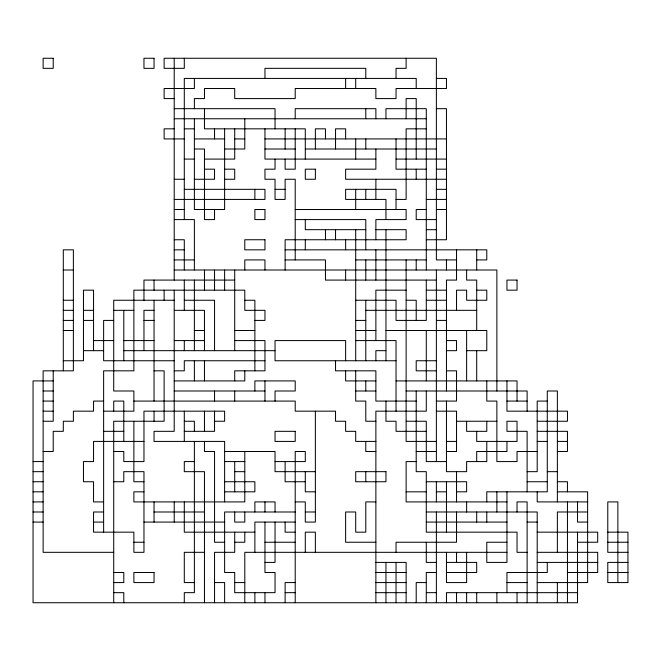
<?xml version="1.0" encoding="UTF-8"?>
<svg xmlns="http://www.w3.org/2000/svg" width="661" height="661" viewBox="0 0 661 661"><rect width="100%" height="100%" fill="white"/><g stroke="black" fill="none" stroke-linecap="round" stroke-linejoin="round"><path stroke-width="0.99" d="M436.376 78.428L446.456 78.428L446.456 88.508L396.038 88.508L396.038 98.588L375.878 98.588L375.878 88.508L295.211 88.508L295.211 98.588L234.713 98.588L234.713 88.508L204.464 88.508L204.464 98.588L194.375 98.588L194.375 108.677M174.215 98.588L164.126 98.588L164.126 88.508L194.375 88.508L194.375 78.428M174.215 108.677L275.042 108.677L275.042 128.837M436.376 108.677L446.456 108.677L446.456 239.753L426.287 239.753M174.215 118.757L426.287 118.757M174.215 128.837L164.126 128.837L164.126 138.926L184.295 138.926M184.295 128.837L194.375 128.837M426.287 128.837L406.127 128.837L406.127 199.424L396.038 199.424M194.375 138.926L224.624 138.926M234.713 138.926L244.793 138.926M264.962 138.926L446.456 138.926M194.375 149.006L204.464 149.006L204.464 219.584L214.544 219.584L214.544 209.504M224.624 149.006L244.793 149.006L244.793 118.757M264.962 149.006L295.211 149.006M305.291 149.006L436.376 149.006M184.295 159.086L194.375 159.086M204.464 159.086L234.713 159.086L234.713 128.837M375.878 159.086L264.962 159.086L264.962 128.837M396.038 159.086L446.456 159.086M204.464 169.175L214.544 169.175L214.544 179.255L194.375 179.255M224.624 169.175L234.713 169.175L234.713 179.255L224.624 179.255M426.287 169.175L396.038 169.175L396.038 138.926M436.376 169.175L446.456 169.175M174.215 179.255L184.295 179.255M446.456 179.255L345.629 179.255L345.629 169.175L375.878 169.175L375.878 149.006M184.295 189.335L264.962 189.335L264.962 199.424L174.215 199.424M275.042 189.335L285.122 189.335M436.376 189.335L446.456 189.335M426.287 199.424L446.456 199.424M174.215 209.504L184.295 209.504M295.211 209.504L406.127 209.504L406.127 219.584L375.878 219.584L375.878 239.753M426.287 209.504L416.207 209.504L416.207 219.584L436.376 219.584M436.376 209.504L446.456 209.504M174.215 219.584L194.375 219.584L194.375 270.002M295.211 219.584L365.789 219.584L365.789 249.833M365.789 229.673L305.291 229.673L305.291 219.584M375.878 229.673L406.127 229.673L406.127 239.753L285.122 239.753L285.122 270.002M426.287 229.673L436.376 229.673M174.215 239.753L184.295 239.753L184.295 270.002M174.215 249.833L184.295 249.833M285.122 249.833L486.785 249.833L486.785 259.922L476.705 259.922M174.215 259.922L194.375 259.922M285.122 259.922L325.46 259.922L325.46 280.082L436.376 280.082M355.709 259.922L426.287 259.922M456.536 259.922L436.376 259.922L436.376 58.259L164.126 58.259L164.126 68.339L184.295 68.339L184.295 58.259M63.299 270.002L73.379 270.002M174.215 270.002L496.874 270.002L496.874 390.998M234.713 280.082L143.966 280.082L143.966 300.251M406.127 290.171L375.878 290.171L375.878 340.58M426.287 290.171L446.456 290.171M476.705 290.171L486.785 290.171L486.785 300.251L466.625 300.251L466.625 290.171L456.536 290.171L456.536 310.331M63.299 300.251L73.379 300.251M174.215 300.251L113.717 300.251L113.717 390.998L133.877 390.998L133.877 411.167L103.628 411.167M184.295 300.251L214.544 300.251L214.544 350.669M244.793 300.251L254.873 300.251L254.873 370.829M355.709 300.251L396.038 300.251L396.038 320.42L426.287 320.42L426.287 280.082M406.127 300.251L416.207 300.251L416.207 320.42M426.287 300.251L446.456 300.251M63.299 310.331L73.379 310.331M83.468 310.331L93.548 310.331M113.717 310.331L133.877 310.331M154.046 310.331L143.966 310.331L143.966 350.669M174.215 310.331L204.464 310.331L204.464 350.669M365.789 310.331L476.705 310.331M63.299 320.42L73.379 320.42M83.468 320.42L93.548 320.42M113.717 320.42L103.628 320.42L103.628 360.749L174.215 360.749M143.966 320.42L154.046 320.42M254.873 320.42L264.962 320.42L264.962 310.331L244.793 310.331L244.793 290.171L133.877 290.171L133.877 370.829L103.628 370.829L103.628 532.163M355.709 320.42L365.789 320.42M436.376 320.42L446.456 320.42M63.299 330.5L73.379 330.5M194.375 330.5L204.464 330.5M234.713 330.5L254.873 330.5M355.709 330.5L375.878 330.5M385.958 330.5L486.785 330.5L486.785 350.669L466.625 350.669M93.548 340.58L113.717 340.58M123.797 340.58L154.046 340.58M174.215 340.58L204.464 340.58M234.713 340.58L264.962 340.58L264.962 370.829L234.713 370.829L234.713 380.918M355.709 340.58L396.038 340.58L396.038 411.167M446.456 340.58L456.536 340.58L456.536 350.669L446.456 350.669M83.468 350.669L103.628 350.669M123.797 350.669L275.042 350.669M385.958 350.669L375.878 350.669L375.878 360.749M63.299 360.749L83.468 360.749L83.468 290.171L93.548 290.171L93.548 350.669M264.962 360.749L184.295 360.749L184.295 370.829L174.215 370.829M396.038 360.749L275.042 360.749L275.042 340.58L345.629 340.58L345.629 360.749M436.376 360.749L416.207 360.749L416.207 370.829L436.376 370.829M154.046 370.829L164.126 370.829L164.126 421.247L113.717 421.247L113.717 602.741M446.456 370.829L456.536 370.829L456.536 401.078L436.376 401.078M53.219 380.918L33.05 380.918L33.05 602.741L577.532 602.741L577.532 532.163M174.215 380.918L244.793 380.918L244.793 370.829M375.878 380.918L345.629 380.918L345.629 370.829M396.038 380.918L517.034 380.918L517.034 401.078M43.13 390.998L53.219 390.998M174.215 390.998L264.962 390.998M355.709 390.998L375.878 390.998M406.127 390.998L527.123 390.998L527.123 411.167M43.13 401.078L53.219 401.078M103.628 401.078L93.548 401.078L93.548 411.167L73.379 411.167L73.379 421.247L63.299 421.247L63.299 431.327L53.219 431.327L53.219 451.496L43.13 451.496M133.877 401.078L295.211 401.078L295.211 411.167L335.54 411.167L335.54 421.247L345.629 421.247L345.629 431.327L355.709 431.327L355.709 441.416L375.878 441.416M416.207 401.078L375.878 401.078L375.878 370.829L335.54 370.829L335.54 360.749M506.954 401.078L527.123 401.078M547.283 401.078L537.203 401.078L537.203 471.665L527.123 471.665M43.13 411.167L53.219 411.167M436.376 411.167L456.536 411.167L456.536 451.496L446.456 451.496M43.13 421.247L53.219 421.247L53.219 370.829M184.295 421.247L194.375 421.247L194.375 431.327M214.544 421.247L224.624 421.247L224.624 411.167L143.966 411.167L143.966 461.576L123.797 461.576L123.797 451.496L113.717 451.496M375.878 421.247L365.789 421.247L365.789 401.078L355.709 401.078L355.709 370.829M406.127 421.247L426.287 421.247L426.287 461.576L446.456 461.576M456.536 421.247L496.874 421.247M537.203 421.247L567.452 421.247L567.452 411.167L506.954 411.167L506.954 380.918M103.628 431.327L123.797 431.327M184.295 431.327L214.544 431.327L214.544 411.167M426.287 431.327L396.038 431.327L396.038 421.247L385.958 421.247L385.958 401.078M537.203 431.327L567.452 431.327L567.452 451.496L557.372 451.496M143.966 441.416L93.548 441.416L93.548 461.576L83.468 461.576L83.468 481.745L93.548 481.745L93.548 501.914L103.628 501.914M436.376 441.416L406.127 441.416L406.127 259.922M446.456 441.416L456.536 441.416M537.203 441.416L547.283 441.416M557.372 441.416L567.452 441.416M224.624 451.496L275.042 451.496L275.042 471.665L315.371 471.665M375.878 451.496L365.789 451.496L365.789 441.416M416.207 451.496L436.376 451.496M537.203 451.496L517.034 451.496L517.034 461.576L496.874 461.576L496.874 401.078L486.785 401.078L486.785 380.918M33.05 461.576L43.13 461.576M194.375 461.576L184.295 461.576L184.295 471.665L204.464 471.665L204.464 602.741M224.624 461.576L244.793 461.576M275.042 461.576L305.291 461.576L305.291 451.496L295.211 451.496L295.211 602.741M416.207 461.576L406.127 461.576L406.127 501.914L506.954 501.914M33.05 471.665L43.13 471.665M234.713 471.665L244.793 471.665M547.283 471.665L557.372 471.665M33.05 481.745L43.13 481.745M113.717 481.745L123.797 481.745L123.797 471.665L143.966 471.665L143.966 552.323L133.877 552.323L133.877 532.163L93.548 532.163L93.548 511.994L103.628 511.994M143.966 481.745L133.877 481.745L133.877 421.247M224.624 481.745L254.873 481.745L254.873 491.825L224.624 491.825M305.291 481.745L285.122 481.745L285.122 461.576M426.287 481.745L466.625 481.745L466.625 491.825L456.536 491.825M527.123 481.745L547.283 481.745M557.372 481.745L567.452 481.745L567.452 491.825M33.05 491.825L43.13 491.825M143.966 491.825L133.877 491.825L133.877 501.914L244.793 501.914L244.793 451.496M315.371 491.825L305.291 491.825L305.291 471.665M406.127 491.825L426.287 491.825M436.376 491.825L446.456 491.825M557.372 491.825L587.621 491.825L587.621 582.572L537.203 582.572M33.05 501.914L43.13 501.914M295.211 501.914L305.291 501.914L305.291 522.074L315.371 522.074L315.371 411.167M375.878 501.914L365.789 501.914L365.789 532.163L355.709 532.163L355.709 511.994L345.629 511.994L345.629 542.243L375.878 542.243M587.621 501.914L537.203 501.914L537.203 491.825M33.05 511.994L43.13 511.994M154.046 511.994L204.464 511.994M295.211 511.994L224.624 511.994L224.624 572.492L234.713 572.492L234.713 592.661L275.042 592.661L275.042 572.492L264.962 572.492L264.962 522.074M305.291 511.994L315.371 511.994M426.287 511.994L537.203 511.994L537.203 602.741M587.621 511.994L557.372 511.994L557.372 552.323M33.05 522.074L43.13 522.074M93.548 522.074L103.628 522.074M143.966 522.074L224.624 522.074M295.211 522.074L254.873 522.074L254.873 552.323M426.287 522.074L506.954 522.074M527.123 522.074L537.203 522.074M587.621 522.074L577.532 522.074L577.532 501.914M254.873 532.163L184.295 532.163L184.295 501.914M295.211 532.163L285.122 532.163L285.122 522.074M537.203 532.163L597.701 532.163L597.701 542.243L577.532 542.243M607.781 532.163L627.95 532.163L627.95 582.572L607.781 582.572L607.781 562.412L627.95 562.412M133.877 542.243L143.966 542.243M224.624 542.243L214.544 542.243L214.544 451.496L204.464 451.496L204.464 441.416M234.713 542.243L244.793 542.243L244.793 532.163M264.962 542.243L295.211 542.243M506.954 542.243L486.785 542.243L486.785 562.412L506.954 562.412L506.954 491.825M607.781 542.243L627.95 542.243M113.717 552.323L43.13 552.323L43.13 370.829L73.379 370.829L73.379 249.833L63.299 249.833L63.299 370.829M204.464 552.323L184.295 552.323L184.295 582.572L194.375 582.572M506.954 552.323L244.793 552.323L244.793 602.741M527.123 552.323L517.034 552.323L517.034 532.163L426.287 532.163L426.287 471.665L416.207 471.665L416.207 390.998M537.203 552.323L597.701 552.323L597.701 572.492L567.452 572.492M627.95 552.323L607.781 552.323L607.781 501.914L617.87 501.914L617.87 582.572M264.962 562.412L275.042 562.412L275.042 522.074M375.878 562.412L406.127 562.412L406.127 602.741M436.376 562.412L426.287 562.412L426.287 542.243M446.456 562.412L476.705 562.412L476.705 572.492L446.456 572.492M537.203 562.412L597.701 562.412M113.717 572.492L123.797 572.492L123.797 582.572L113.717 582.572M375.878 572.492L406.127 572.492M436.376 572.492L426.287 572.492L426.287 602.741M607.781 572.492L627.95 572.492M214.544 582.572L224.624 582.572L224.624 602.741M234.713 582.572L244.793 582.572M295.211 582.572L285.122 582.572L285.122 602.741M375.878 582.572L406.127 582.572M426.287 582.572L416.207 582.572L416.207 602.741M506.954 582.572L527.123 582.572M113.717 592.661L123.797 592.661L123.797 602.741M285.122 592.661L295.211 592.661M375.878 592.661L406.127 592.661M426.287 592.661L436.376 592.661M577.532 592.661L446.456 592.661L446.456 602.741M567.452 501.914L567.452 602.741M557.372 501.914L557.372 390.998L547.283 390.998L547.283 491.825L486.785 491.825L486.785 501.914M557.372 582.572L557.372 602.741M547.283 562.412L547.283 572.492L506.954 572.492L506.954 592.661M527.123 491.825L527.123 431.327L506.954 431.327L506.954 421.247L517.034 421.247L517.034 441.416L476.705 441.416L476.705 431.327M527.123 602.741L527.123 501.914L517.034 501.914L517.034 511.994M517.034 592.661L517.034 602.741M506.954 441.416L506.954 451.496L476.705 451.496L476.705 461.576M496.874 491.825L496.874 511.994M496.874 592.661L496.874 602.741M486.785 421.247L486.785 431.327L466.625 431.327L466.625 421.247M486.785 441.416L486.785 461.576L466.625 461.576L466.625 471.665L446.456 471.665L446.456 401.078M486.785 511.994L486.785 522.074M476.705 249.833L476.705 270.002M476.705 330.5L476.705 280.082L466.625 280.082L466.625 270.002M476.705 350.669L476.705 380.918M476.705 511.994L476.705 522.074M476.705 592.661L476.705 602.741M466.625 330.5L466.625 380.918M466.625 501.914L466.625 511.994M466.625 552.323L466.625 582.572L446.456 582.572L446.456 552.323M466.625 592.661L466.625 602.741M456.536 249.833L456.536 280.082L446.456 280.082L446.456 390.998M456.536 471.665L456.536 501.914M456.536 511.994L456.536 542.243L396.038 542.243L396.038 552.323M456.536 552.323L456.536 562.412M456.536 592.661L456.536 602.741M446.456 259.922L446.456 270.002M446.456 481.745L446.456 532.163M436.376 270.002L436.376 461.576M436.376 481.745L436.376 501.914M436.376 511.994L436.376 602.741M426.287 270.002L426.287 108.677L385.958 108.677L385.958 118.757M426.287 330.5L426.287 380.918M426.287 390.998L426.287 411.167L375.878 411.167L375.878 602.741M416.207 88.508L416.207 78.428L184.295 78.428L184.295 219.584M416.207 159.086L416.207 98.588L406.127 98.588L406.127 118.757M416.207 169.175L416.207 179.255M416.207 259.922L416.207 270.002M406.127 58.259L406.127 68.339L396.038 68.339L396.038 78.428M396.038 209.504L396.038 189.335L345.629 189.335L345.629 199.424L385.958 199.424L385.958 219.584M396.038 562.412L396.038 602.741M385.958 229.673L385.958 360.749M385.958 562.412L385.958 602.741M375.878 118.757L375.878 108.677L295.211 108.677L295.211 118.757M375.878 179.255L375.878 199.424M375.878 249.833L375.878 280.082M365.789 78.428L365.789 68.339L264.962 68.339L264.962 78.428M365.789 108.677L365.789 118.757M365.789 138.926L365.789 149.006M365.789 189.335L365.789 199.424M365.789 259.922L365.789 280.082M365.789 300.251L365.789 360.749M365.789 380.918L365.789 390.998M365.789 471.665L365.789 481.745M355.709 78.428L355.709 88.508M355.709 138.926L355.709 159.086M355.709 189.335L355.709 209.504M355.709 229.673L355.709 360.749M345.629 78.428L345.629 88.508M345.629 138.926L345.629 128.837L335.54 128.837L335.54 149.006M345.629 239.753L345.629 249.833M345.629 270.002L345.629 280.082M335.54 229.673L335.54 239.753M325.46 138.926L325.46 128.837L315.371 128.837L315.371 149.006M325.46 229.673L325.46 239.753M315.371 552.323L315.371 532.163L305.291 532.163L305.291 552.323M305.291 159.086L305.291 128.837L204.464 128.837L204.464 108.677M305.291 239.753L305.291 249.833M295.211 128.837L295.211 169.175L285.122 169.175L285.122 159.086M295.211 259.922L295.211 179.255L285.122 179.255L285.122 199.424L275.042 199.424L275.042 179.255L264.962 179.255L264.962 169.175L275.042 169.175L275.042 159.086M285.122 128.837L285.122 149.006M275.042 401.078L275.042 390.998L295.211 390.998L295.211 380.918L254.873 380.918L254.873 390.998M275.042 511.994L275.042 501.914L254.873 501.914L254.873 511.994M264.962 270.002L264.962 259.922L244.793 259.922L244.793 270.002M264.962 380.918L264.962 401.078M264.962 501.914L264.962 511.994M264.962 592.661L264.962 602.741M254.873 189.335L254.873 199.424M254.873 592.661L254.873 602.741M244.793 511.994L244.793 522.074L234.713 522.074L234.713 511.994M234.713 270.002L234.713 350.669M234.713 390.998L234.713 401.078M234.713 461.576L234.713 491.825M234.713 532.163L234.713 552.323L214.544 552.323L214.544 602.741M224.624 128.837L224.624 209.504L194.375 209.504L194.375 118.757M224.624 270.002L224.624 290.171M224.624 501.914L224.624 441.416L154.046 441.416L154.046 431.327L174.215 431.327L174.215 290.171M214.544 128.837L214.544 138.926M214.544 270.002L214.544 290.171M214.544 390.998L214.544 401.078M204.464 270.002L204.464 290.171M204.464 360.749L204.464 380.918M204.464 411.167L204.464 431.327M194.375 280.082L194.375 350.669M194.375 360.749L194.375 380.918M194.375 441.416L194.375 592.661L184.295 592.661L184.295 602.741M184.295 280.082L184.295 310.331M184.295 340.58L184.295 350.669M184.295 411.167L184.295 441.416M174.215 58.259L174.215 280.082M174.215 501.914L174.215 522.074M164.126 290.171L164.126 300.251M154.046 280.082L154.046 290.171M154.046 300.251L154.046 401.078M154.046 411.167L154.046 421.247M154.046 501.914L154.046 522.074M123.797 310.331L123.797 360.749M123.797 441.416L123.797 401.078L113.717 401.078L113.717 411.167M53.219 58.259L43.13 58.259L43.13 68.339L53.219 68.339L53.219 58.259M154.046 58.259L143.966 58.259L143.966 68.339L154.046 68.339L154.046 58.259M315.371 169.175L305.291 169.175L305.291 179.255L315.371 179.255L315.371 169.175M264.962 209.504L254.873 209.504L254.873 219.584L264.962 219.584L264.962 209.504M264.962 239.753L244.793 239.753L244.793 249.833L264.962 249.833L264.962 239.753M517.034 280.082L506.954 280.082L506.954 290.171L517.034 290.171L517.034 280.082M295.211 431.327L275.042 431.327L275.042 441.416L295.211 441.416L295.211 431.327M385.958 471.665L355.709 471.665L355.709 481.745L385.958 481.745L385.958 471.665M154.046 572.492L133.877 572.492L133.877 582.572L154.046 582.572L154.046 572.492"/></g></svg>
